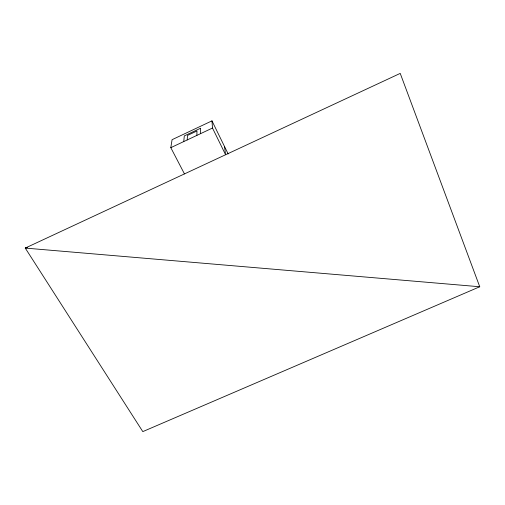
<?xml version="1.0" encoding="UTF-8"?>
<svg xmlns="http://www.w3.org/2000/svg" width="505" height="505" viewBox="0 0 505 505"><rect width="100%" height="100%" fill="white"/><g stroke="black" fill="none" stroke-linecap="round" stroke-linejoin="round"><path stroke-width="0.76" d="M196.874 135.397L196.963 130.978L187.519 135.435L187.185 139.961M183.769 141.564L184.293 135.908L200.618 128.213L200.624 133.629M184.458 173.909L170.804 147.668L172.079 139.689L211.974 120.865L228.165 153.981M170.804 147.668L212.491 128.043L211.974 120.865M479.75 286.758L142.801 431.611L25.25 248.081L400.225 73.389L479.75 286.758L25.25 248.081L27.56 247.576M212.491 128.043L225.596 154.745L224.523 146.532"/></g></svg>
